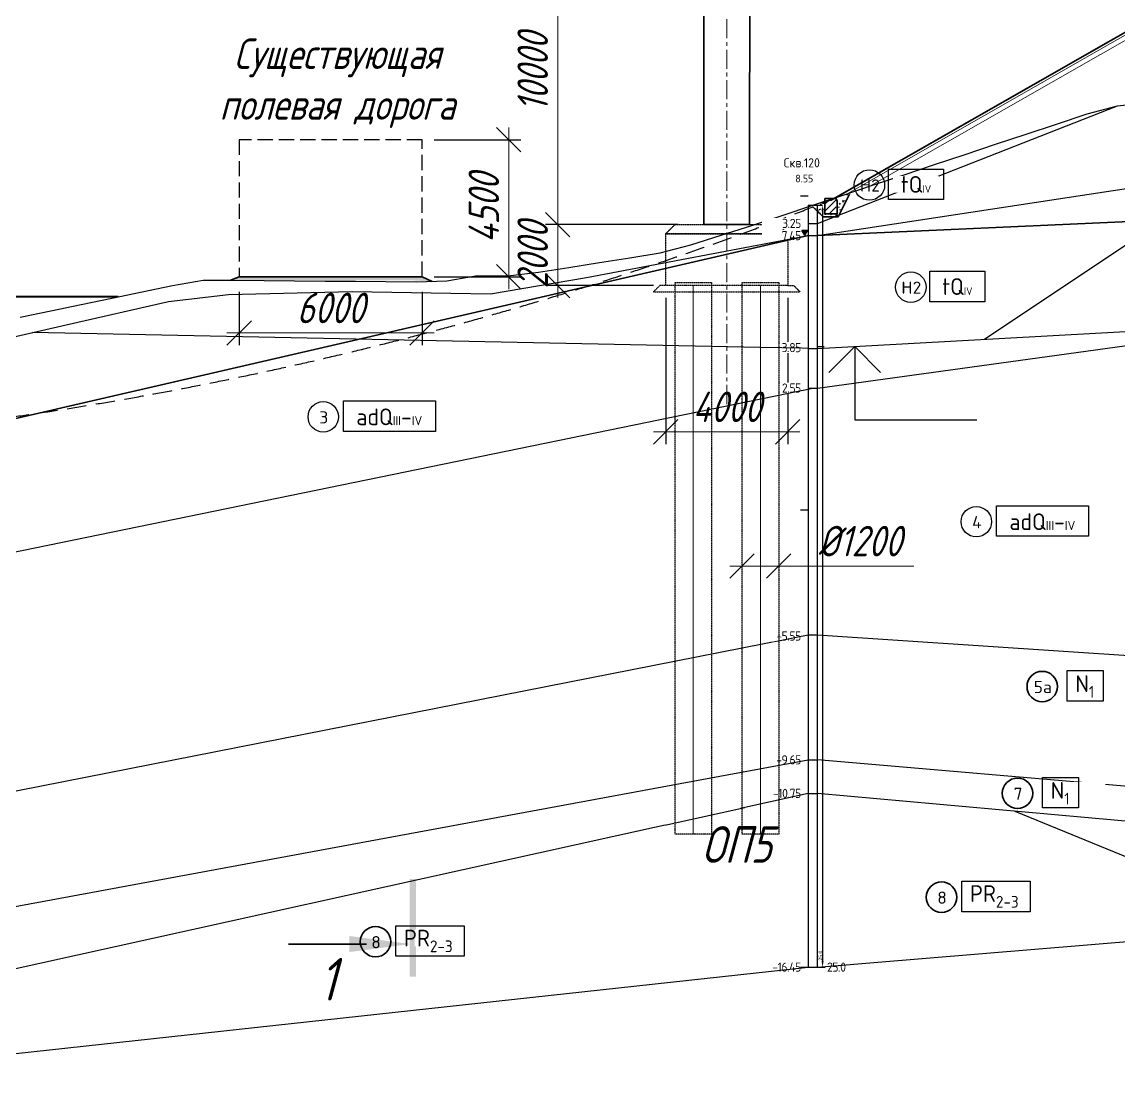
# Model space of a CAD drawing. Header units: millimetres. Extents: x 1864 to 10174863, y -4887456 to 5366151.
# Drawn here: x 4073375 to 4109370, y -20026 to 14560 of the extents above; entities that cross this region are included whole.
import ezdxf
from ezdxf.enums import TextEntityAlignment as Align

# ---------------------------------------------------------------- set-up
doc = ezdxf.new("R2018")
doc.units = ezdxf.units.MM
for name, pattern in [('DASHED', [7, 5, -2, 0]), ('невидимая', [9.525, 6.35, -3.175]), ('осевая', [2, 1.25, -0.25, 0.25, -0.25])]:
    doc.linetypes.add(name, pattern=pattern)
for name, color, linetype, lineweight in [('!!ТЕКСТ', 3, 'Continuous', 20), ('01_Основные', 7, 'Continuous', 40), ('1-Бетон', 106, 'Continuous', 35), ('1-Примечания', 4, 'Continuous', 25), ('1-Размеры', 1, 'Continuous', 25), ('1-Текст_3', 250, 'Continuous', 25), ('1-Штриховка', 8, 'Continuous', 9), ('ИС 6. Штриховка', 8, 'Continuous', 5), ('ИС_TXT_ЗГЛ', 1, 'Continuous', 35), ('ИС_Основная', 7, 'Continuous', 35), ('ИС_Ось', 3, 'осевая', 18), ('ИС_ПС_Med', 7, 'Continuous', 35), ('ИС_Разм', 3, 'Continuous', 18), ('ИС_Размер', 3, 'Continuous', 18), ('ИС_Тонкая', 3, 'Continuous', 18), ('Тонкая', 3, 'Continuous', 15), ('Штриховка', 2, 'Continuous', 5)]:
    doc.layers.add(name, color=color, linetype=linetype, lineweight=lineweight)
for name, color, linetype in [('geology', 250, 'Continuous'), ('Возрастные индексы', 1, 'Continuous'), ('Геология', 250, 'Continuous'), ('ИС_Невидимая', 4, 'невидимая'), ('Номера ИГЭ', 22, 'Continuous'), ('Отметки в скважинах', 7, 'Continuous'), ('Скважина', 170, 'Continuous'), ('Черный профиль', 3, 'Continuous'), ('Штриховая', 7, 'Continuous')]:
    doc.layers.add(name, color=color, linetype=linetype)
doc.layers.add('Оси_Невидимые', color=5, linetype='Continuous', plot=False)
doc.layers.add('Помощь_Невидимый', color=7, linetype='Continuous', lineweight=30, plot=False)
doc.styles.add('0', font='isocpeur.ttf', dxfattribs={"width": 0.8, "oblique": 15})
doc.styles.add('ISOCPEUR', font='isocpeur.ttf', dxfattribs={"width": 0.8, "oblique": 15, "height": 2.5})
doc.styles.get("Standard").update_dxf_attribs({"font": 'arial.ttf'})
doc.styles.add('Стандарт-геология', font='romant.shx', dxfattribs={"width": 0.9, "height": 2.5})
doc.dimstyles.new('М400нов', dxfattribs={"dimscale": 400, "dimtxt": 2.5, "dimasz": 2, "dimexe": 1, "dimexo": 1, "dimgap": 0.8, "dimtad": 1, "dimdec": 0, "dimzin": 0, "dimdsep": 46, "dimtxsty": '0', "dimblk": 'OBLIQUE', "dimcen": 0.09, "dimdle": 1, "dimclrd": 256, "dimclre": 256, "dimclrt": 256, "dimadec": 4, "dimazin": 0, "dimtfac": 1, "dimtdec": 0, "dimtmove": 1, "dimatfit": 2, "dimfxl": 1, "dimtolj": 1, "dimtzin": 0, "dimlwd": -1, "dimarcsym": 0})
doc.dimstyles.new('Скважина', dxfattribs={"dimtxt": 1.2, "dimasz": 2, "dimexe": 0, "dimexo": 0, "dimgap": 0.1, "dimtad": 1, "dimjust": 2, "dimtoh": 1, "dimdec": 1, "dimlfac": 0.1, "dimrnd": 0.1, "dimzin": 0, "dimdsep": 46, "dimtxsty": 'Standard', "dimcen": 0, "dimdle": 1.5, "dimadec": 1, "dimazin": 0, "dimtfac": 1, "dimtdec": 1, "dimtofl": 0, "dimtmove": 0, "dimatfit": 3, "dimfxl": 3, "dimtolj": 1, "dimtzin": 0, "dimarcsym": 0})

# ---------------------------------------------------------------- blocks, each defined once
blk = doc.blocks.new('*U453')
at = {"layer": '1-Примечания', "linetype": 'Continuous'}
blk.add_line((0, 0), (0.5, 0), dxfattribs=at)
for points in [[(5.121, -2.121), (3, 0), (0.879, -2.121)], [(3, 0), (3, -6), (13, -6)]]:
    blk.add_lwpolyline(points, dxfattribs=at)
at = {"layer": '1-Текст_3', "lineweight": 30, "oblique": 15, "width": 0.8, "flags": 104}
blk.add_attdef('ВЫСОТА', text='', height=3, dxfattribs=at).set_placement((8.127, -3.833), align=Align.MIDDLE_CENTER)
blk.add_attdef('ПРИМЕЧАНИЕ', text='', height=3, dxfattribs=at).set_placement((8, -6.75), align=Align.TOP_CENTER)
blk = doc.blocks.new('*U624')
for p, q in [((-3.8, 74.628), (-10.2, 74.628)), ((-3.8, -44.567), (-10.2, -44.567))]:
    blk.add_line(p, q)
for points in [[(0.25, 77.294), (-0.25, 77.294), (0.25, 69.294), (-0.25, 69.294)], [(-5.2, 75.286), (-0.2, 74.628), (-5.2, 74.628), (-5.2, 73.97)], [(0.25, -39.234), (-0.25, -39.234), (0.25, -47.234), (-0.25, -47.234)], [(-5.2, -43.909), (-0.2, -44.567), (-5.2, -44.567), (-5.2, -45.226)]]:
    blk.add_solid(points)
at = {"style": '0', "oblique": 15, "width": 0.8}
for tag, p in [('ВЕРХ', (-7.064, 77.405)), ('НИЗ', (-6.996, -47.461))]:
    blk.add_attdef(tag, text='', height=3.5, dxfattribs=at).set_placement(p, align=Align.MIDDLE_CENTER)
blk = doc.blocks.new('_OBLIQUE')
at = {"color": 0, "linetype": 'ByBlock', "lineweight": -2}
blk.add_line((0.5, 0.5), (-0.5, -0.5), dxfattribs=at)
blk = doc.blocks.new('*D901')
at = {"layer": 'Defpoints', "color": 0, "linetype": 'Continuous', "transparency": 16777216}
for p in [(4080502, 6101), (4086502, 6101), (4086502, 4355)]:
    blk.add_point(p, dxfattribs=at)
at = {"layer": 'ИС_Размер', "lineweight": -2, "transparency": 16777216}
for p, q in [((4080502, 5701), (4080502, 3955)), ((4086502, 5701), (4086502, 3955))]:
    blk.add_line(p, q, dxfattribs=at)
at = {"layer": 'ИС_Размер', "transparency": 16777216}
blk.add_line((4080102, 4355), (4086902, 4355), dxfattribs=at)
at = {"layer": 'ИС_Размер', "linetype": 'Continuous', "transparency": 16777216, "xscale": 800, "yscale": 800, "zscale": 800, "rotation": 180}
blk.add_blockref('_OBLIQUE', (4080502, 4355), dxfattribs=at)
at = {"layer": 'ИС_Размер', "linetype": 'Continuous', "transparency": 16777216, "xscale": 800, "yscale": 800, "zscale": 800}
blk.add_blockref('_OBLIQUE', (4086502, 4355), dxfattribs=at)
at = {"layer": 'ИС_Размер', "linetype": 'Continuous', "transparency": 16777216, "insert": (4083502, 5175), "char_height": 1000, "attachment_point": 5, "style": '0'}
blk.add_mtext('\\A1;6000', dxfattribs=at)
blk = doc.blocks.new('*D902')
at = {"layer": 'Defpoints', "color": 0, "linetype": 'Continuous', "transparency": 16777216}
for p in [(4086502, 10696), (4089348, 10696), (4086502, 6196)]:
    blk.add_point(p, dxfattribs=at)
at = {"layer": 'ИС_Размер', "transparency": 16777216}
blk.add_line((4089348, 5796), (4089348, 11096), dxfattribs=at)
at = {"layer": 'ИС_Размер', "lineweight": -2, "transparency": 16777216}
for p, q in [((4086902, 10696), (4089748, 10696)), ((4086902, 6196), (4089748, 6196))]:
    blk.add_line(p, q, dxfattribs=at)
at = {"layer": 'ИС_Размер', "linetype": 'Continuous', "transparency": 16777216, "xscale": 800, "yscale": 800, "zscale": 800}
for p, rotation in [((4089348, 10696), 90), ((4089348, 6196), 270)]:
    blk.add_blockref('_OBLIQUE', p, dxfattribs=dict(at, rotation=rotation))
at = {"layer": 'ИС_Размер', "linetype": 'Continuous', "transparency": 16777216, "insert": (4088528, 8446), "char_height": 1000, "attachment_point": 5, "rotation": 90, "style": '0'}
blk.add_mtext('\\A1;4500', dxfattribs=at)
blk = doc.blocks.new('*D945')
at = {"layer": 'Defpoints', "color": 0, "linetype": 'Continuous', "transparency": 16777216}
for p in [(4095501, 17910), (4090952, 7910), (4095300, 7910)]:
    blk.add_point(p, dxfattribs=at)
at = {"layer": 'ИС_Размер', "transparency": 16777216}
blk.add_line((4090952, 18310), (4090952, 7510), dxfattribs=at)
at = {"layer": 'ИС_Размер', "lineweight": -2, "transparency": 16777216}
for p, q in [((4095101, 17910), (4090552, 17910)), ((4094900, 7910), (4090552, 7910))]:
    blk.add_line(p, q, dxfattribs=at)
at = {"layer": 'ИС_Размер', "linetype": 'Continuous', "transparency": 16777216, "xscale": 800, "yscale": 800, "zscale": 800}
for p, rotation in [((4090952, 17910), 90), ((4090952, 7910), 270)]:
    blk.add_blockref('_OBLIQUE', p, dxfattribs=dict(at, rotation=rotation))
at = {"layer": 'ИС_Размер', "linetype": 'Continuous', "transparency": 16777216, "insert": (4090132, 12910), "char_height": 1000, "attachment_point": 5, "rotation": 90, "style": '0'}
blk.add_mtext('\\A1;10000', dxfattribs=at)
blk = doc.blocks.new('*D947')
at = {"layer": 'Defpoints', "color": 0, "linetype": 'Continuous', "transparency": 16777216}
for p in [(4094799, 7910), (4090952, 5910), (4094499, 5910)]:
    blk.add_point(p, dxfattribs=at)
at = {"layer": 'ИС_Размер', "transparency": 16777216}
blk.add_line((4090952, 8310), (4090952, 5510), dxfattribs=at)
at = {"layer": 'ИС_Размер', "lineweight": -2, "transparency": 16777216}
for p, q in [((4094399, 7910), (4090552, 7910)), ((4094099, 5910), (4090552, 5910))]:
    blk.add_line(p, q, dxfattribs=at)
at = {"layer": 'ИС_Размер', "linetype": 'Continuous', "transparency": 16777216, "xscale": 800, "yscale": 800, "zscale": 800}
for p, rotation in [((4090952, 7910), 90), ((4090952, 5910), 270)]:
    blk.add_blockref('_OBLIQUE', p, dxfattribs=dict(at, rotation=rotation))
at = {"layer": 'ИС_Размер', "linetype": 'Continuous', "transparency": 16777216, "insert": (4090132, 6910), "char_height": 1000, "attachment_point": 5, "rotation": 90, "style": '0'}
blk.add_mtext('\\A1;2000', dxfattribs=at)
blk = doc.blocks.new('*D944')
at = {"layer": 'Defpoints', "color": 0, "linetype": 'Continuous', "transparency": 16777216}
for p in [(4094499, 5910), (4098499, 5910), (4098499, 1111)]:
    blk.add_point(p, dxfattribs=at)
at = {"layer": 'ИС_Размер', "lineweight": -2, "transparency": 16777216}
for p, q in [((4094499, 5510), (4094499, 711)), ((4098499, 5510), (4098499, 711))]:
    blk.add_line(p, q, dxfattribs=at)
at = {"layer": 'ИС_Размер', "transparency": 16777216}
blk.add_line((4094099, 1111), (4098899, 1111), dxfattribs=at)
at = {"layer": 'ИС_Размер', "linetype": 'Continuous', "transparency": 16777216, "xscale": 800, "yscale": 800, "zscale": 800, "rotation": 180}
blk.add_blockref('_OBLIQUE', (4094499, 1111), dxfattribs=at)
at = {"layer": 'ИС_Размер', "linetype": 'Continuous', "transparency": 16777216, "xscale": 800, "yscale": 800, "zscale": 800}
blk.add_blockref('_OBLIQUE', (4098499, 1111), dxfattribs=at)
at = {"layer": 'ИС_Размер', "linetype": 'Continuous', "transparency": 16777216, "insert": (4096499, 1931), "char_height": 1000, "attachment_point": 5, "style": '0'}
blk.add_mtext('\\A1;4000', dxfattribs=at)
blk = doc.blocks.new('*D985')
at = {"layer": 'Defpoints', "color": 0, "linetype": 'Continuous', "transparency": 16777216}
for p in [(4097002, -3294), (4098202, -3294), (4098202, -3294)]:
    blk.add_point(p, dxfattribs=at)
at = {"layer": 'ИС_Размер', "transparency": 16777216}
for p, q in [((4096602, -3294), (4098602, -3294)), ((4102641, -3294), (4098202, -3294))]:
    blk.add_line(p, q, dxfattribs=at)
at = {"layer": 'ИС_Размер', "linetype": 'Continuous', "transparency": 16777216, "xscale": 800, "yscale": 800, "zscale": 800, "rotation": 180}
blk.add_blockref('_OBLIQUE', (4097002, -3294), dxfattribs=at)
at = {"layer": 'ИС_Размер', "linetype": 'Continuous', "transparency": 16777216, "xscale": 800, "yscale": 800, "zscale": 800}
blk.add_blockref('_OBLIQUE', (4098202, -3294), dxfattribs=at)
at = {"layer": 'ИС_Размер', "linetype": 'Continuous', "transparency": 16777216, "insert": (4100867, -2474), "char_height": 1000, "attachment_point": 5, "style": '0'}
blk.add_mtext('\\A1;%%C1200', dxfattribs=at)
blk = doc.blocks.new('*D1074')
at = {"layer": 'Defpoints', "color": 0, "transparency": 16777216}
for p in [(0, 90), (0, -160), (1.69, -160)]:
    blk.add_point(p, dxfattribs=at)
at = {"layer": 'Оси_Невидимые', "color": 0, "lineweight": -2, "transparency": 16777216}
for p, q in [((0, 90), (1.69, 90)), ((1.69, 88), (1.69, -158)), ((0, -160), (1.69, -160))]:
    blk.add_line(p, q, dxfattribs=at)
at = {"layer": 'Оси_Невидимые', "color": 0, "transparency": 16777216}
for points in [[(1.36, 88), (2.03, 88), (1.69, 90)], [(1.36, -158), (2.03, -158), (1.69, -160)]]:
    blk.add_solid(points, dxfattribs=at)
at = {"layer": 'Оси_Невидимые', "color": 0, "transparency": 16777216, "insert": (0.98, -156.23), "char_height": 1.2, "attachment_point": 5, "rotation": 90}
blk.add_mtext('\\A1;25.0', dxfattribs=at)
blk = doc.blocks.new('*U1061')
at = {"layer": 'Скважина'}
for p, q in [((-1.5, 0), (-1.5, -250)), ((1.5, -250), (1.5, 0)), ((-1.5, -250), (1.5, -250))]:
    blk.add_line(p, q, dxfattribs=at)
blk = doc.blocks.new('*D1070')
at = {"layer": 'Defpoints', "color": 0, "transparency": 16777216}
for p in [(0, -13), (0, -263), (1.69, -263)]:
    blk.add_point(p, dxfattribs=at)
at = {"layer": 'Оси_Невидимые', "color": 0, "lineweight": -2, "transparency": 16777216}
for p, q in [((0, -13), (1.69, -13)), ((1.69, -15), (1.69, -261)), ((0, -263), (1.69, -263))]:
    blk.add_line(p, q, dxfattribs=at)
at = {"layer": 'Оси_Невидимые', "color": 0, "transparency": 16777216}
for points in [[(1.36, -15), (2.03, -15), (1.69, -13)], [(1.36, -261), (2.03, -261), (1.69, -263)]]:
    blk.add_solid(points, dxfattribs=at)
at = {"layer": 'Оси_Невидимые', "color": 0, "transparency": 16777216, "insert": (0.98, -259.23), "char_height": 1.2, "attachment_point": 5, "rotation": 90}
blk.add_mtext('\\A1;25.0', dxfattribs=at)
blk = doc.blocks.new('A$C2FC637E1')
at = {"layer": 'Штриховка'}
h = blk.add_hatch(color=5, dxfattribs=at)
h.dxf.hatch_style = 1
h.paths.add_polyline_path([(2, 1.5), (1, 1.5), (0, 1.5), (1, 0)])
at = {"layer": 'Геология', "color": 5}
for points in [[(1, 1.5), (0, 1.5)], [(1, 0), (1, 0), (0, 1.5)], [(2, 1.5), (1, 1.5)], [(1, 0), (2, 1.5)]]:
    blk.add_lwpolyline(points, dxfattribs=at)
blk = doc.blocks.new('A$C7669062A')
at = {"color": 18, "true_color": 0x000000}
blk.add_circle((4.99, 4.99), 4.99, dxfattribs=at)
at = {"layer": 'Возрастные индексы', "color": 250}
blk.add_lwpolyline([(11.62, 10.2), (41.78, 10.2), (41.78, 0.2), (11.62, 0.2)], close=True, dxfattribs=at)
at = {"layer": 'Номера ИГЭ', "color": 250, "style": 'Стандарт-геология'}
blk.add_text('3', height=4, dxfattribs=at).set_placement((5.17, 4.84), align=Align.MIDDLE)
at = {"layer": 'Возрастные индексы', "color": 250, "insert": (26.64, 4.99), "char_height": 3, "width": 29.5251, "attachment_point": 5, "style": 'Стандарт-геология', "bg_fill": 3, "box_fill_scale": 1, "bg_fill_color": 256, "bg_fill_transparency": 0}
blk.add_mtext('{\\H1.833x;аdQ}III{\\H1.833x;-}IV', dxfattribs=at)
blk = doc.blocks.new('A$C59180CC2')
at = {"color": 18, "true_color": 0x000000}
blk.add_circle((500, 500), 500, dxfattribs=at)
at = {"layer": 'Возрастные индексы', "color": 250, "insert": (2027, 520), "char_height": 300, "width": 1500, "attachment_point": 5, "style": 'Стандарт-геология', "bg_fill": 3, "box_fill_scale": 1, "bg_fill_color": 256, "bg_fill_transparency": 0}
blk.add_mtext('{\\H1.833x;tQ\\H0.4546x;IV}', dxfattribs=at)
at = {"layer": 'Номера ИГЭ', "color": 250, "style": 'Стандарт-геология'}
blk.add_text('Н2', height=400, dxfattribs=at).set_placement((516, 485), align=Align.MIDDLE)
at = {"layer": 'Возрастные индексы', "color": 250}
blk.add_lwpolyline([(1127, 1020), (2929, 1020), (2929, 20), (1127, 20)], close=True, dxfattribs=at)
blk = doc.blocks.new('A$C79B84F9B')
at = {"color": 18, "true_color": 0x000000}
blk.add_circle((4.99, 4.99), 4.99, dxfattribs=at)
at = {"layer": 'Возрастные индексы', "color": 250}
blk.add_lwpolyline([(11.62, 10.2), (41.78, 10.2), (41.78, 0.2), (11.62, 0.2)], close=True, dxfattribs=at)
at = {"layer": 'Номера ИГЭ', "color": 250, "style": 'Стандарт-геология'}
blk.add_text('4', height=4, dxfattribs=at).set_placement((5.17, 4.84), align=Align.MIDDLE)
at = {"layer": 'Возрастные индексы', "color": 250, "insert": (26.64, 4.99), "char_height": 3, "width": 29.5251, "attachment_point": 5, "style": 'Стандарт-геология', "bg_fill": 3, "box_fill_scale": 1, "bg_fill_color": 256, "bg_fill_transparency": 0}
blk.add_mtext('{\\H1.833x;аdQ}III{\\H1.833x;-}IV', dxfattribs=at)
blk = doc.blocks.new('A$C41da21a2')
at = {"layer": 'Возрастные индексы', "color": 250, "insert": (1899, 499), "char_height": 300, "width": 2952.51, "attachment_point": 5, "style": 'Стандарт-геология', "bg_fill": 3, "box_fill_scale": 1, "bg_fill_color": 256, "bg_fill_transparency": 0}
blk.add_mtext('\\A1;{\\H1.833x;N\\H0.7x;\\S^ 1;}', dxfattribs=at)
at = {"color": 18, "true_color": 0x000000}
blk.add_circle((499, 499), 499, dxfattribs=at)
at = {"layer": 'Возрастные индексы', "color": 250}
blk.add_lwpolyline([(1315, 1020), (2501, 1020), (2501, 20), (1315, 20)], close=True, dxfattribs=at)
at = {"layer": 'Номера ИГЭ', "color": 250, "style": 'Стандарт-геология'}
blk.add_text('5а', height=400, dxfattribs=at).set_placement((517, 484), align=Align.MIDDLE)
blk = doc.blocks.new('A$C88f1db7f')
at = {"color": 18, "true_color": 0x000000}
blk.add_circle((4.99, 4.99), 4.99, dxfattribs=at)
at = {"layer": 'Возрастные индексы', "color": 250}
blk.add_lwpolyline([(11.62, 10.2), (34.07, 10.2), (34.07, 0.2), (11.62, 0.2)], close=True, dxfattribs=at)
at = {"layer": 'Номера ИГЭ', "color": 250, "style": 'Стандарт-геология'}
blk.add_text('8', height=4, dxfattribs=at).set_placement((5.17, 4.84), align=Align.MIDDLE)
at = {"layer": 'Возрастные индексы', "color": 250, "insert": (22.32, 5.24), "char_height": 3, "width": 9.0522, "attachment_point": 5, "style": 'Стандарт-геология', "bg_fill": 3, "box_fill_scale": 1, "bg_fill_color": 256, "bg_fill_transparency": 0}
blk.add_mtext('\\A1;{\\H1.833x;PR\\H0.7x;\\S^ 2-3;}', dxfattribs=at)
blk = doc.blocks.new('A$C721D11AD')
at = {"layer": 'Возрастные индексы', "color": 250, "insert": (1899, 499), "char_height": 300, "width": 2952.51, "attachment_point": 5, "style": 'Стандарт-геология', "bg_fill": 3, "box_fill_scale": 1, "bg_fill_color": 256, "bg_fill_transparency": 0}
blk.add_mtext('\\A1;{\\H1.833x;N\\H0.7x;\\S^ 1;}', dxfattribs=at)
at = {"color": 18, "true_color": 0x000000}
blk.add_circle((499, 499), 499, dxfattribs=at)
at = {"layer": 'Возрастные индексы', "color": 250}
blk.add_lwpolyline([(1315, 1020), (2501, 1020), (2501, 20), (1315, 20)], close=True, dxfattribs=at)
at = {"layer": 'Номера ИГЭ', "color": 250, "style": 'Стандарт-геология'}
blk.add_text('7', height=400, dxfattribs=at).set_placement((517, 484), align=Align.MIDDLE)
blk = doc.blocks.new('*U1073')
at = {"layer": 'Отметки в скважинах'}
for p, q in [((-5.5, -160), (-3, -160)), ((0, -160), (2.5, -160))]:
    blk.add_line(p, q, dxfattribs=at)
at = {"layer": 'Помощь_Невидимый', "color": 5, "lineweight": -3}
for p, q in [((-5.5, -10), (-3, -10)), ((0, -160), (2.5, -160))]:
    blk.add_line(p, q, dxfattribs=at)
at = {"layer": 'Оси_Невидимые'}
dim = blk.add_aligned_dim(p1=(0, 90), p2=(0, -160), distance=1.69, dimstyle='Скважина', dxfattribs=at)
dim.commit()
dim.dimension.update_dxf_attribs({"geometry": '*D1074', "text_midpoint": (0.98, -156.23)})
at = {"layer": 'Отметки в скважинах', "lineweight": 13, "insert": (3.15, -160), "char_height": 3, "width": 7.6116, "attachment_point": 4, "style": 'Стандарт-геология', "bg_fill": 3, "box_fill_scale": 1.1, "bg_fill_color": 256, "bg_fill_transparency": 0}
blk.add_mtext('{\\T0.9;25.0}', dxfattribs=at)
blk = doc.blocks.new('*U1069')
at = {"layer": 'Отметки в скважинах'}
for p, q in [((-5.5, -263), (-3, -263)), ((0, -263), (2.5, -263))]:
    blk.add_line(p, q, dxfattribs=at)
at = {"layer": 'Помощь_Невидимый', "color": 5, "lineweight": -3}
for p, q in [((-5.5, -10), (-3, -10)), ((0, -263), (2.5, -263))]:
    blk.add_line(p, q, dxfattribs=at)
at = {"layer": 'Оси_Невидимые'}
dim = blk.add_aligned_dim(p1=(0, -13), p2=(0, -263), distance=1.69, dimstyle='Скважина', dxfattribs=at)
dim.commit()
dim.dimension.update_dxf_attribs({"geometry": '*D1070', "text_midpoint": (0.98, -259.23)})
at = {"layer": 'Отметки в скважинах', "lineweight": 13, "insert": (3.15, -263), "char_height": 3, "width": 7.6116, "attachment_point": 4, "style": 'Стандарт-геология', "bg_fill": 3, "box_fill_scale": 1.1, "bg_fill_color": 256, "bg_fill_transparency": 0}
blk.add_mtext('{\\T0.9;25.0}', dxfattribs=at)
blk = doc.blocks.new('нов геол')
at = {"layer": 'geology'}
blk.add_line((8639496, 419247), (8647723, 424743), dxfattribs=at)
blk.add_lwpolyline([(8640499, 403763), (8649790, 399954)], dxfattribs=at)
at = {"layer": 'Геология', "color": 18, "true_color": 0x000000, "xscale": 100, "yscale": 100, "zscale": 100}
for name, p in [('A$C7669062A', (8617307, 416201)), ('A$C79B84F9B', (8638734, 412760))]:
    blk.add_blockref(name, p, dxfattribs=at)
at = {"layer": 'Скважина', "color": 0, "xscale": 100, "yscale": 100, "zscale": 100}
blk.add_blockref('*U1073', (8634019, 414646), dxfattribs=at)
at = {"layer": 'Скважина', "color": 0, "style": 'Стандарт-геология', "width": 0.9}
blk.add_text('Скв.120', height=300, dxfattribs=at).set_placement((8633507, 424885), align=Align.CENTER)
at = {"layer": 'Скважина', "color": 0, "lineweight": 13, "style": 'Стандарт-геология', "width": 0.9}
blk.add_text('8.55', height=250, dxfattribs=at).set_placement((8633882, 424644), align=Align.TOP_RIGHT)
at = {"layer": 'Геология', "color": 18, "true_color": 0x000000, "flags": 128}
blk.add_lwpolyline([(8633719, 423646), (8634019, 423646)], dxfattribs=at)
at = {"layer": 'geology', "color": 5, "xscale": 100, "yscale": 100, "zscale": 100}
blk.add_blockref('*U1061', (8633869, 423646), dxfattribs=at)
at = {"layer": 'geology', "color": 6}
blk.add_blockref('A$C59180CC2', (8636583, 420455), dxfattribs=at)
at = {"layer": 'Отметки в скважинах', "color": 0, "lineweight": 13, "char_height": 300, "width": 1241.03, "attachment_point": 6, "style": 'Стандарт-геология', "bg_fill": 3, "box_fill_scale": 1.1, "bg_fill_color": 256, "bg_fill_transparency": 0}
for s, insert in [('{\\T0.9;7.45}', (8633469, 422646)), ('{\\T0.9;2.55}', (8633469, 417646)), ('{\\T0.9;-16.45}', (8633469, 398646))]:
    blk.add_mtext(s, dxfattribs=dict(at, insert=insert))
at = {"layer": 'Отметки в скважинах', "color": 0, "lineweight": 13, "insert": (8633469, 423046), "char_height": 300, "width": 1241.03, "attachment_point": 6, "style": 'Стандарт-геология', "bg_fill": 3, "box_fill_scale": 1.1, "bg_fill_color": 256, "bg_fill_transparency": 0}
blk.add_mtext('{\\T0.9;3.25}', dxfattribs=at)
at = {"layer": 'Скважина', "color": 0, "xscale": 100, "yscale": 100, "zscale": 100}
blk.add_blockref('*U1069', (8634019, 424946), dxfattribs=at)
at = {"layer": 'geology'}
for p, q in [((8634019, 423046), (8643865, 426907)), ((8634019, 422646), (8655416, 425920)), ((8634019, 418946), (8655416, 420120)), ((8634019, 417646), (8649845, 419815)), ((8600879, 410876), (8633869, 417646)), ((8634019, 409546), (8655416, 408120)), ((8655416, 403620), (8634019, 405446)), ((8655416, 402420), (8634019, 404346))]:
    blk.add_line(p, q, dxfattribs=at)
at = {"layer": 'geology', "color": 6}
blk.add_lwpolyline([(8503260, 397476), (8531811, 396703), (8532111, 396703), (8548961, 400706), (8549261, 400706), (8564845, 395662), (8565145, 395662), (8600579, 395076), (8600879, 395071), (8633719, 398646), (8634019, 398646), (8655416, 400420)], dxfattribs=at)
at = {"layer": 'Геология', "color": 18, "true_color": 0x000000, "flags": 128}
for points in [[(8633719, 423046), (8634019, 423046)], [(8633719, 422646), (8634019, 422646)], [(8633719, 418946), (8634019, 418946)], [(8633719, 417646), (8634019, 417646)], [(8633719, 409546), (8634019, 409546)], [(8633719, 405446), (8634019, 405446)], [(8633719, 404346), (8634019, 404346)]]:
    blk.add_lwpolyline(points, dxfattribs=at)
at = {"layer": 'ИС_Основная', "color": 146, "linetype": 'Continuous', "true_color": 0x105689}
blk.add_line((8634019, 422646), (8655416, 423620), dxfattribs=at)
at = {"layer": 'geology', "xscale": 100, "yscale": 100, "zscale": 100}
blk.add_blockref('A$C2FC637E1', (8633509, 422664), dxfattribs=at)
at = {"layer": 'Отметки в скважинах', "color": 0, "lineweight": 13, "char_height": 300, "width": 1241.03, "attachment_point": 6, "style": 'Стандарт-геология', "bg_fill": 3, "box_fill_scale": 1.1, "bg_fill_color": 256, "bg_fill_transparency": 0}
for s, insert in [('{\\T0.9;3.85}', (8633469, 418972)), ('{\\T0.9;-5.55}', (8633469, 409508))]:
    blk.add_mtext(s, dxfattribs=dict(at, insert=insert))
at = {"layer": 'geology'}
for p, q in [((8633719, 418946), (8608267, 419463)), ((8600879, 403076), (8633719, 409546))]:
    blk.add_line(p, q, dxfattribs=at)
blk.add_lwpolyline([(8600879, 417476), (8605459, 418819), (8609375, 419718), (8612730, 420488), (8614699, 420712), (8618757, 420818), (8623298, 420741), (8626443, 421274), (8633719, 422646)], dxfattribs=at)
at = {"layer": 'ИС_Основная', "color": 146, "linetype": 'Continuous', "true_color": 0x105689}
blk.add_lwpolyline([(8600879, 415076), (8633719, 422646)], dxfattribs=at)
at = {"color": 6, "linetype": 'Continuous'}
blk.add_blockref('A$C721D11AD', (8640085, 403849), dxfattribs=at)
at = {"linetype": 'Continuous', "xscale": 100, "yscale": 100, "zscale": 100}
blk.add_blockref('A$C88f1db7f', (8637591, 400441), dxfattribs=at)
at = {"layer": '1-Бетон', "color": 6}
blk.add_blockref('A$C41da21a2', (8640895, 407352), dxfattribs=at)
at = {"layer": 'geology', "color": 6}
blk.add_blockref('A$C59180CC2', (8635225, 423806), dxfattribs=at)
at = {"layer": 'Отметки в скважинах', "color": 0, "lineweight": 13, "char_height": 300, "width": 1241.03, "attachment_point": 6, "style": 'Стандарт-геология', "bg_fill": 3, "box_fill_scale": 1.1, "bg_fill_color": 256, "bg_fill_transparency": 0}
for s, insert in [('{\\T0.9;-9.65}', (8633469, 405446)), ('{\\T0.9;-10.75}', (8633469, 404346))]:
    blk.add_mtext(s, dxfattribs=dict(at, insert=insert))
at = {"layer": 'geology'}
for points in [[(8600879, 399376), (8633719, 405446)], [(8633719, 404346), (8600879, 397076)]]:
    blk.add_lwpolyline(points, dxfattribs=at)
at = {"linetype": 'Continuous', "xscale": 100, "yscale": 100, "zscale": 100}
blk.add_blockref('A$C88f1db7f', (8619021, 398980), dxfattribs=at)

msp = doc.modelspace()

# ---------------------------------------------------------------- hatches: boundary and pattern name
at = {"layer": '1-Штриховка'}
h = msp.add_hatch(dxfattribs=at)
h.set_pattern_fill('AR-CONC', color=256, scale=2, style=0)
h.set_pattern_definition([(50, (4062384.16, -66308), (364.3693, -31.8782), [38.1, -419.1]), (355, (4062384.16, -66308), (-70.4857, 382.1133), [30.48, -335.28]), (100.451, (4062414.52, -66310.66), (293.885, 350.2334), [32.38, -356.18]), (46.1842, (4062384.16, -66206.4), (542.158, -84.0847), [57.15, -628.65]), (96.6356, (4062429.34, -66213.4), (474.8085, 494.851), [48.57, -534.27]), (351.184, (4062384.16, -66206.4), (474.8092, 494.8502), [45.72, -502.92]), (21, (4062434.96, -66231.8), (303.2298, -204.531), [38.1, -419.1]), (326, (4062434.96, -66231.8), (123.604, 368.376), [30.48, -335.28]), (71.4514, (4062460.23, -66248.85), (426.833, 163.8457), [32.38, -356.18]), (37.5, (4062384.16, -66308.01), (6.1772, 169.11008), [0, -331.216, 0, -340.36, 0, -336.55]), (7.5, (4062384.16, -66308), (133.63933, 200.36115), [0, -194.056, 0, -323.596, 0, -128.27]), (327.5, (4062270.87, -66308.01), (271.1812, -11.45749), [0, -127, 0, -396.24, 0, -525.78]), (317.5, (4062220.07, -66308), (296.25836, 50.853), [0, -165.1, 0, -263.144, 0, -373.38])])
h.paths.add_polyline_path([(4100156.1, 8808.4), (4100081.5, 8764.6), (4099772.4, 8764.6)], flags=17)
h.paths.add_polyline_path([(4099722.1, 8644.8), (4099314.7, 8509), (4099657, 8166.8), (4100157, 8166.8), (4100546.1, 8945.1), (4100122.1, 8695.6), (4100122.1, 8264.6), (4099722.1, 8264.6)])
at = {"layer": 'ИС 6. Штриховка'}
h = msp.add_hatch(dxfattribs=at)
h.set_pattern_fill('ANSI35', color=256, scale=50)
h.set_pattern_definition([(45, (3506497.2, -213538.9), (-224.5064, 224.5064), []), (45, (3506721.7, -213538.9), (-224.5064, 224.5064), [396.875, -79.375, 0, -79.375])])
h.paths.add_polyline_path([(4099722.1, 8764.6), (4100081.5, 8764.6), (4100122.1, 8695.6), (4100122.1, 8264.6), (4099722.1, 8264.6)])
at = {"layer": 'Штриховая'}
h = msp.add_hatch(dxfattribs=at)
h.set_pattern_fill('AR-CONC', color=256)
h.set_pattern_definition([(50, (-2806155.35, -184.75), (182.184669, -15.9390855), [19.05, -209.55]), (355, (-2806155.35, -184.75), (-35.2434214, 191.056845), [15.24, -167.640584]), (100.4514447, (-2806140.17, -186.07), (146.941247, 175.117752), [16.190009, -178.0902446]), (46.1842, (-2806155.35, -133.95), (271.079041, -42.042328), [28.575, -314.325]), (96.6355576, (-2806132.76, -137.45), (237.404134, 247.426125), [24.285023, -267.135608]), (351.184151, (-2806155.35, -133.95), (237.404134, 247.426125), [22.859967, -251.459732]), (21, (-2806129.95, -146.65), (151.6143913, -102.2651982), [19.05, -209.55]), (326, (-2806129.95, -146.65), (61.8020283, 184.187966), [15.24, -167.64]), (71.451445, (-2806117.32, -155.17), (213.4164193, 81.922769), [16.190009, -178.0899376]), (37.5, (-2806155.35, -184.745), (3.08860325, 84.5550389), [0, -165.608, 0, -170.18, 0, -168.275]), (7.5, (-2806155.35, -184.745), (66.8196625, 100.1805748), [0, -97.028, 0, -161.798, 0, -64.135]), (327.5, (-2806211.99, -184.745), (135.5905952, -5.728744), [0, -63.5, 0, -198.12, 0, -262.89]), (317.5, (-2806237.39, -184.75), (148.1291814, 25.426491), [0, -82.55, 0, -131.572, 0, -186.69])])
h.paths.add_polyline_path([(4084140.8, 6080.6), (4084148.8, 6080.6), (4085148.8, 6082), (4086148.8, 6083.4), (4086836.6, 6042), (4086502.1, 6195.9), (4085309.4, 6195.9)])
h.paths.add_polyline_path([(4082265.7, 6078.1), (4083148.8, 6079.2), (4084140.8, 6080.6), (4085309.4, 6195.9), (4083360.5, 6195.9)])
h.paths.add_polyline_path([(4080192.3, 6076.8), (4081148.8, 6076.7), (4082148.8, 6077.9), (4082265.7, 6078.1), (4083360.5, 6195.9), (4080502.1, 6195.9)])

# ---------------------------------------------------------------- linework, layer by layer
at = {"color": 251, "linetype": 'Continuous'}
msp.add_line((4099488.5, 8284.2), (4099514.1, 8309.7), dxfattribs=at)
at = {"layer": '01_Основные', "color": 146, "linetype": 'Continuous', "true_color": 0x105689}
msp.add_line((4076529.4, 5540), (3991935.9, 5540), dxfattribs=at)
at = {"layer": '1-Бетон', "color": 1}
msp.add_lwpolyline([(4119470.8, 20093.8), (4118970.8, 20093.8), (4113739.9, 16606.6), (4100081.5, 8801.8)], dxfattribs=at)
at = {"layer": '1-Бетон'}
for points in [[(4097250.9, 17909.8), (4097250.4, 7909.8), (4095750.4, 7909.8), (4095750.9, 17909.8)], [(4080192.3, 6076.8), (4080502.1, 6195.9), (4086502.1, 6195.9), (4086836.6, 6042)]]:
    msp.add_lwpolyline(points, dxfattribs=at)
at = {"layer": 'ИС_Невидимая', "color": 146, "ltscale": 100, "true_color": 0x105689}
msp.add_lwpolyline([(3994133.9, 4296.5, 0.1019893), (4017940.3, 22), (4025624.6, 22, 0.4378517), (4035188.5, 22, 0.0104574), (4059505.8, 261.7, 0.3876281), (4068245.6, 1013.6, 0.0694032), (4100016.4, 8764.6)], format="xyb", dxfattribs=at)
at = {"layer": 'ИС_Невидимая', "ltscale": 0.3}
for points in [[(4098499.3, 7609.8), (4094499.3, 7609.8), (4094799.2, 7909.8), (4098199.8, 7909.8)], [(4098499.3, 5909.8), (4094499.3, 5909.8), (4094499.3, 7609.8), (4098499.3, 7609.8)]]:
    msp.add_lwpolyline(points, close=True, dxfattribs=at)
for points in [[(4094500.7, 5909.9), (4094300.7, 5909.9), (4094099.5, 5708.8)], [(4098500.9, 5908.6), (4098700.9, 5908.4), (4098900.8, 5708.3)], [(4094099.5, 5708.8), (4098900.8, 5708.8)]]:
    msp.add_lwpolyline(points, dxfattribs=at)
at = {"layer": 'ИС_Основная'}
msp.add_lwpolyline([(4099898.1, 8697), (4113739.9, 16606.6), (4118970.8, 20093.8), (4120847.8, 20093.8)], dxfattribs=at)
at = {"layer": 'ИС_Ось', "ltscale": 500}
msp.add_lwpolyline([(4096500.2, 2022.6), (4096501, 19647.5)], dxfattribs=at)
at = {"layer": 'ИС_ПС_Med'}
for p, q in [((4099722.1, 8764.6), (4100081.5, 8764.6)), ((4099722.1, 8264.6), (4099722.1, 8764.6)), ((4100081.5, 8764.6), (4100122.1, 8695.6)), ((4100122.1, 8695.6), (4100122.1, 8264.6)), ((4100157, 8166.8), (4100530.8, 8914.3)), ((4099314.7, 8509), (4099657, 8166.8)), ((4100157, 8166.8), (4099657, 8166.8)), ((4100122.1, 8264.6), (4099722.1, 8264.6))]:
    msp.add_line(p, q, dxfattribs=at)
at = {"layer": 'ИС_Тонкая'}
for points in [[(4100468.9, 8931), (4113782, 16538.5), (4118995, 20013.8), (4119470.8, 20013.8)], [(4101194.7, 9173), (4113860.9, 16410.8), (4119040.4, 19863.8), (4119470.8, 19863.8)]]:
    msp.add_lwpolyline(points, dxfattribs=at)
at = {"layer": 'Тонкая', "color": 7, "linetype": 'DASHED', "lineweight": 30, "ltscale": 100}
msp.add_lwpolyline([(4080502.1, 6195.9), (4086502.1, 6195.9), (4086502.1, 10695.9), (4080502.1, 10695.9), (4080502.1, 6195.9)], dxfattribs=at)
at = {"layer": 'Черный профиль', "linetype": 'Continuous', "flags": 128}
msp.add_lwpolyline([(4073318.6, 4873.7), (4074318.6, 5081.2), (4075318.6, 5288.7), (4076318.6, 5496.3), (4077318.6, 5703.8), (4078318.6, 5911.3), (4079318.6, 6090.6), (4080318.6, 6083.4), (4081318.6, 6075.9), (4082318.6, 6068), (4083318.6, 6059.8), (4084318.6, 6051.3), (4085318.6, 6042.4), (4086318.6, 6033.2), (4087318.6, 6064.4), (4088318.6, 6239), (4089318.6, 6229.7), (4090318.6, 6344.9), (4091318.6, 6504.8), (4092318.6, 6664.4), (4093318.6, 6823.7), (4094318.6, 6982.8), (4095318.6, 7248.5), (4096318.6, 7561.2), (4097318.6, 7879.2), (4098318.6, 8213.4), (4099318.6, 8547.2), (4100318.6, 8880.9), (4101318.6, 9214.3), (4102318.6, 9547.5), (4103318.6, 9880.4), (4104318.6, 10213.1), (4105318.6, 10545.6), (4106318.6, 10877.9), (4107318.6, 11209.8), (4108318.6, 11541.6), (4109318.6, 11810.2), (4110318.6, 11917)], dxfattribs=at)

# ---------------------------------------------------------------- block references
at = {"layer": '1-Размеры', "transparency": 33554687}
ref = msp.add_blockref('*U453', (4099499.6, 3909.8), dxfattribs=dict(at, xscale=399.9999999999998, yscale=399.9999999999998, zscale=399.9999999999998, rotation=0.0002819284350356197))
lines = msp.add_mtext('\\W0.8000;3.91', dxfattribs={"layer": '1-Текст_3', "insert": (4102750.3, 2376.7), "char_height": 2.5, "attachment_point": 1, "rotation": 0.00028, "bg_fill": 3, "box_fill_scale": 1, "bg_fill_color": 256, "bg_fill_transparency": 0})
ref.add_attrib('ВЫСОТА', '', (4102750.3, 2376.7)).embed_mtext(lines)
lines = msp.add_mtext('\\W0.8000;', dxfattribs={"layer": '1-Текст_3', "insert": (4102699.7, 1209.8), "char_height": 2.5, "attachment_point": 1, "rotation": 0.00028, "bg_fill": 3, "box_fill_scale": 1, "bg_fill_color": 256, "bg_fill_transparency": 0})
ref.add_attrib('ПРИМЕЧАНИЕ', '', (4102699.7, 1209.8)).embed_mtext(lines)
at = {"layer": 'ИС_TXT_ЗГЛ', "ltscale": 0.5, "xscale": 400, "yscale": 400, "zscale": 400}
msp.add_blockref('*U624', (4086199.9, 2132.6), dxfattribs=at).add_auto_attribs({'ВЕРХ': '1', 'НИЗ': '1'})

# ---------------------------------------------------------------- texts
at = {"layer": '!!ТЕКСТ', "color": 1, "insert": (4096825.8, -12429.6), "char_height": 1200, "width": 3472.658, "attachment_point": 5, "style": 'ISOCPEUR', "bg_fill": 2}
msp.add_mtext('ОП5', dxfattribs=at)
at = {"layer": 'ИС_Разм', "insert": (4083723.1, 12548.9), "char_height": 2000, "width": 9944.973, "attachment_point": 5, "style": 'ISOCPEUR'}
msp.add_mtext('{\\H0.5x;Существующая полевая дорога}', dxfattribs=at)

# ---------------------------------------------------------------- dimensions: what is measured, and where the dimension line sits
at = {"layer": 'ИС_Размер', "linetype": 'Continuous'}
for base, p1, p2, picture, middle in [((4090951.7, 7909.8), (4095500.9, 17909.8), (4095299.8, 7909.8), '*D945', (4090131.7, 12909.8)), ((4089347.9, 10695.9), (4086502.1, 6195.9), (4086502.1, 10695.9), '*D902', (4088527.9, 8445.9))]:
    dim = msp.add_linear_dim(base=base, p1=p1, p2=p2, angle=90, dimstyle='М400нов', dxfattribs=at)
    dim.commit()
    dim.dimension.update_dxf_attribs({"geometry": picture, "text_midpoint": middle})
dim = msp.add_linear_dim(base=(4090951.7, 5909.8), p1=(4094799.2, 7909.8), p2=(4094499.3, 5909.8), angle=90, dimstyle='М400нов', dxfattribs=at)
dim.commit()
dim.dimension.update_dxf_attribs({"geometry": '*D947', "text_midpoint": (4090951.7, 6909.8), "dimtype": 160})
for base, p1, p2, picture, middle in [((4086502.1, 4354.8), (4080502.1, 6100.7), (4086502.1, 6100.7), '*D901', (4083502.1, 5174.8)), ((4098499.4, 1111.5), (4094499.3, 5909.8), (4098499.4, 5909.8), '*D944', (4096499.3, 1931.5))]:
    dim = msp.add_linear_dim(base=base, p1=p1, p2=p2, dimstyle='М400нов', dxfattribs=at)
    dim.commit()
    dim.dimension.update_dxf_attribs({"geometry": picture, "text_midpoint": middle})
dim = msp.add_linear_dim(base=(4098202, -3293.6), p1=(4097002, -3293.6), p2=(4098202, -3293.6), text='%%C<>', dimstyle='М400нов', dxfattribs=at)
dim.commit()
dim.dimension.update_dxf_attribs({"geometry": '*D985', "text_midpoint": (4100867.2, -3690.3), "dimtype": 160})

# ---------------------------------------------------------------- next in the draw order: block references
at = {"layer": '1-Бетон'}
msp.add_blockref('нов геол', (-4534545.3, -415097.2), dxfattribs=at)

# ---------------------------------------------------------------- next in the draw order: linework, layer by layer
at = {"layer": 'ИС_Невидимая', "ltscale": 0.3}
for points in [[(4094802.3, 6009.8), (4096002.3, 6009.8), (4096002.3, -12090.2), (4094802.3, -12090.2)], [(4097002.3, 6009.8), (4098202.3, 6009.8), (4098202.3, -12090.2), (4097002.3, -12090.2)]]:
    msp.add_lwpolyline(points, close=True, dxfattribs=at)
at = {"layer": 'ИС_Ось'}
for points in [[(4095402.3, 5909.8), (4095402.3, -12090.2)], [(4097602.3, 5909.8), (4097602.3, -12090.2)]]:
    msp.add_lwpolyline(points, dxfattribs=at)

doc.saveas('drawing.dxf')
